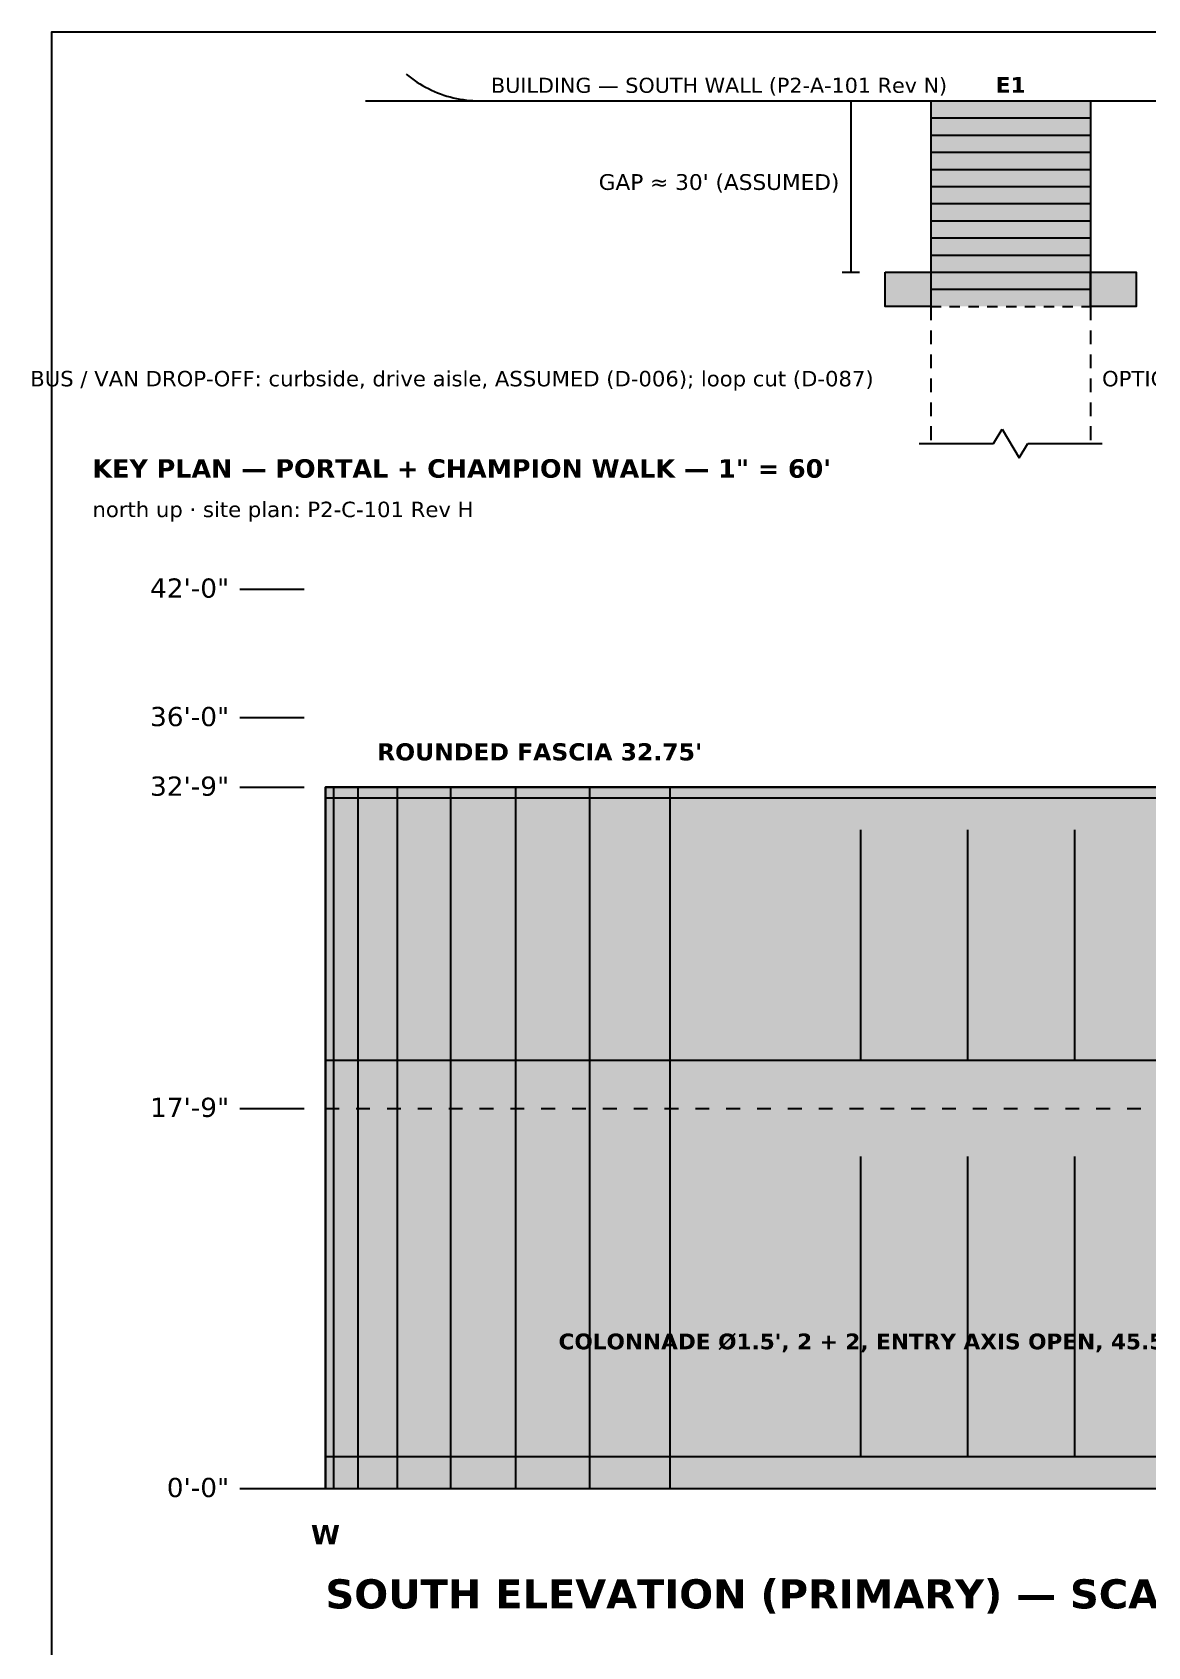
# Model space of a CAD drawing. Header units: inches. Extents: x 0.4 to 16.5, y 0.5 to 10.5.
# Drawn here: x 0.444 to 3.7, y 5.788 to 10.5 of the extents above; entities that cross this region are included whole.
import ezdxf
from ezdxf.enums import TextEntityAlignment as Align

# ---------------------------------------------------------------- set-up
doc = ezdxf.new("R2010")
doc.units = ezdxf.units.IN
doc.header["$MEASUREMENT"] = 0
for name, color, linetype in [('A-ELEV-DATM', 7, 'Continuous'), ('A-ELEV-FACD', 7, 'Continuous'), ('A-ELEV-FILL', 7, 'Continuous'), ('A-ELEV-HIDN', 7, 'Continuous'), ('A-ELEV-IDEN', 7, 'Continuous'), ('A-ELEV-OTLN', 7, 'Continuous'), ('G-ANNO-TTLB', 7, 'Continuous')]:
    doc.layers.add(name, color=color, linetype=linetype)
doc.styles.add('KS-BOLD', font='DejaVuSans-Bold.ttf')
doc.styles.add('KS-REG', font='DejaVuSans.ttf')

msp = doc.modelspace()

# ---------------------------------------------------------------- hatches: boundary and pattern name
at = {"layer": 'A-ELEV-FILL', "true_color": 0xb5654a}
msp.add_hatch(color=7, dxfattribs=at).paths.add_polyline_path([(3.0667, 10.3), (3.5333, 10.3), (3.5333, 9.7), (3.0667, 9.7)])
at = {"layer": 'A-ELEV-FILL', "true_color": 0xe4e4e4}
msp.add_hatch(color=7, dxfattribs=at).paths.add_polyline_path([(1.3, 6.25), (14.425, 6.25), (14.425, 8.2969), (1.3, 8.2969)])
at = {"layer": 'A-ELEV-FILL', "true_color": 0xc9c6be}
msp.add_hatch(color=7, dxfattribs=at).paths.add_polyline_path([(1.3, 6.25), (14.425, 6.25), (14.425, 8.2969), (1.3, 8.2969)])
at = {"layer": 'A-ELEV-FILL', "true_color": 0x918f89}
for points in [[(1.3, 8.1719), (1.324, 8.1719), (1.324, 8.2969), (1.3, 8.2969)], [(1.3, 7.2188), (1.324, 7.2188), (1.324, 7.5), (1.3, 7.5)], [(1.3, 6.25), (1.324, 6.25), (1.324, 6.3438), (1.3, 6.3438)]]:
    msp.add_hatch(color=7, dxfattribs=at).paths.add_polyline_path(points)
at = {"layer": 'A-ELEV-FILL', "true_color": 0x98958f}
for points in [[(1.324, 8.1719), (1.3952, 8.1719), (1.3952, 8.2969), (1.324, 8.2969)], [(1.324, 7.2188), (1.3952, 7.2188), (1.3952, 7.5), (1.324, 7.5)], [(1.324, 6.25), (1.3952, 6.25), (1.3952, 6.3438), (1.324, 6.3438)]]:
    msp.add_hatch(color=7, dxfattribs=at).paths.add_polyline_path(points)
at = {"layer": 'A-ELEV-FILL', "true_color": 0x9f9c96}
for points in [[(1.3952, 8.1719), (1.5107, 8.1719), (1.5107, 8.2969), (1.3952, 8.2969)], [(1.3952, 7.2188), (1.5107, 7.2188), (1.5107, 7.5), (1.3952, 7.5)], [(1.3952, 6.25), (1.5107, 6.25), (1.5107, 6.3438), (1.3952, 6.3438)]]:
    msp.add_hatch(color=7, dxfattribs=at).paths.add_polyline_path(points)
at = {"layer": 'A-ELEV-FILL', "true_color": 0xa6a39d}
for points in [[(1.5107, 8.1719), (1.6661, 8.1719), (1.6661, 8.2969), (1.5107, 8.2969)], [(1.5107, 7.2188), (1.6661, 7.2188), (1.6661, 7.5), (1.5107, 7.5)], [(1.5107, 6.25), (1.6661, 6.25), (1.6661, 6.3438), (1.5107, 6.3438)]]:
    msp.add_hatch(color=7, dxfattribs=at).paths.add_polyline_path(points)
at = {"layer": 'A-ELEV-FILL', "true_color": 0xadaaa3}
for points in [[(1.6661, 8.1719), (1.8555, 8.1719), (1.8555, 8.2969), (1.6661, 8.2969)], [(1.6661, 7.2188), (1.8555, 7.2188), (1.8555, 7.5), (1.6661, 7.5)], [(1.6661, 6.25), (1.8555, 6.25), (1.8555, 6.3438), (1.6661, 6.3438)]]:
    msp.add_hatch(color=7, dxfattribs=at).paths.add_polyline_path(points)
at = {"layer": 'A-ELEV-FILL', "true_color": 0xb4b1aa}
for points in [[(1.8555, 8.1719), (2.0716, 8.1719), (2.0716, 8.2969), (1.8555, 8.2969)], [(1.8555, 7.2188), (2.0716, 7.2188), (2.0716, 7.5), (1.8555, 7.5)], [(1.8555, 6.25), (2.0716, 6.25), (2.0716, 6.3438), (1.8555, 6.3438)]]:
    msp.add_hatch(color=7, dxfattribs=at).paths.add_polyline_path(points)
at = {"layer": 'A-ELEV-FILL', "true_color": 0xbbb8b1}
for points in [[(2.0716, 8.1719), (2.3061, 8.1719), (2.3061, 8.2969), (2.0716, 8.2969)], [(2.0716, 7.2188), (2.3061, 7.2188), (2.3061, 7.5), (2.0716, 7.5)], [(2.0716, 6.25), (2.3061, 6.25), (2.3061, 6.3438), (2.0716, 6.3438)]]:
    msp.add_hatch(color=7, dxfattribs=at).paths.add_polyline_path(points)
at = {"layer": 'A-ELEV-FILL', "true_color": 0xc2bfb7}
for points in [[(2.3061, 8.1719), (2.55, 8.1719), (2.55, 8.2969), (2.3061, 8.2969)], [(2.3061, 7.2188), (2.55, 7.2188), (2.55, 7.5), (2.3061, 7.5)], [(2.3061, 6.25), (2.55, 6.25), (2.55, 6.3438), (2.3061, 6.3438)]]:
    msp.add_hatch(color=7, dxfattribs=at).paths.add_polyline_path(points)
at = {"layer": 'A-ELEV-FILL', "true_color": 0x4f6a7d}
for points in [[(1.3, 7.5), (14.425, 7.5), (14.425, 8.1719), (1.3, 8.1719)], [(1.3, 6.3438), (14.425, 6.3438), (14.425, 7.2188), (1.3, 7.2188)]]:
    msp.add_hatch(color=7, dxfattribs=at).paths.add_polyline_path(points)
at = {"layer": 'A-ELEV-FILL', "true_color": 0x394c5a}
for points in [[(1.3, 7.5), (1.324, 7.5), (1.324, 8.1719), (1.3, 8.1719)], [(1.3, 6.3438), (1.324, 6.3438), (1.324, 7.2188), (1.3, 7.2188)]]:
    msp.add_hatch(color=7, dxfattribs=at).paths.add_polyline_path(points)
at = {"layer": 'A-ELEV-FILL', "true_color": 0x3c505e}
for points in [[(1.324, 7.5), (1.3952, 7.5), (1.3952, 8.1719), (1.324, 8.1719)], [(1.324, 6.3438), (1.3952, 6.3438), (1.3952, 7.2188), (1.324, 7.2188)]]:
    msp.add_hatch(color=7, dxfattribs=at).paths.add_polyline_path(points)
at = {"layer": 'A-ELEV-FILL', "true_color": 0x3e5463}
for points in [[(1.3952, 7.5), (1.5107, 7.5), (1.5107, 8.1719), (1.3952, 8.1719)], [(1.3952, 6.3438), (1.5107, 6.3438), (1.5107, 7.2188), (1.3952, 7.2188)]]:
    msp.add_hatch(color=7, dxfattribs=at).paths.add_polyline_path(points)
at = {"layer": 'A-ELEV-FILL', "true_color": 0x415767}
for points in [[(1.5107, 7.5), (1.6661, 7.5), (1.6661, 8.1719), (1.5107, 8.1719)], [(1.5107, 6.3438), (1.6661, 6.3438), (1.6661, 7.2188), (1.5107, 7.2188)]]:
    msp.add_hatch(color=7, dxfattribs=at).paths.add_polyline_path(points)
at = {"layer": 'A-ELEV-FILL', "true_color": 0x445b6c}
for points in [[(1.6661, 7.5), (1.8555, 7.5), (1.8555, 8.1719), (1.6661, 8.1719)], [(1.6661, 6.3438), (1.8555, 6.3438), (1.8555, 7.2188), (1.6661, 7.2188)]]:
    msp.add_hatch(color=7, dxfattribs=at).paths.add_polyline_path(points)
at = {"layer": 'A-ELEV-FILL', "true_color": 0x475f70}
for points in [[(1.8555, 7.5), (2.0716, 7.5), (2.0716, 8.1719), (1.8555, 8.1719)], [(1.8555, 6.3438), (2.0716, 6.3438), (2.0716, 7.2188), (1.8555, 7.2188)]]:
    msp.add_hatch(color=7, dxfattribs=at).paths.add_polyline_path(points)
at = {"layer": 'A-ELEV-FILL', "true_color": 0x496374}
for points in [[(2.0716, 7.5), (2.3061, 7.5), (2.3061, 8.1719), (2.0716, 8.1719)], [(2.0716, 6.3438), (2.3061, 6.3438), (2.3061, 7.2188), (2.0716, 7.2188)]]:
    msp.add_hatch(color=7, dxfattribs=at).paths.add_polyline_path(points)
at = {"layer": 'A-ELEV-FILL', "true_color": 0x4c6679}
for points in [[(2.3061, 7.5), (2.55, 7.5), (2.55, 8.1719), (2.3061, 8.1719)], [(2.3061, 6.3438), (2.55, 6.3438), (2.55, 7.2188), (2.3061, 7.2188)]]:
    msp.add_hatch(color=7, dxfattribs=at).paths.add_polyline_path(points)
at = {"layer": 'A-ELEV-OTLN', "true_color": 0xd8ccb0}
for points in [[(2.9333, 9.8), (3.0667, 9.8), (3.0667, 9.7), (2.9333, 9.7)], [(3.5333, 9.8), (3.6667, 9.8), (3.6667, 9.7), (3.5333, 9.7)]]:
    msp.add_hatch(color=7, dxfattribs=at).paths.add_polyline_path(points)

# ---------------------------------------------------------------- linework, layer by layer
at = {"layer": 'A-ELEV-DATM'}
for p, q in [((2.8083, 10.3), (2.8583, 10.3)), ((2.8333, 10.3), (2.8333, 9.8)), ((2.8083, 9.8), (2.8583, 9.8)), ((1.05, 8.875), (1.2375, 8.875)), ((1.05, 8.5), (1.2375, 8.5)), ((1.05, 8.2969), (1.2375, 8.2969)), ((1.05, 7.3594), (1.2375, 7.3594)), ((1.05, 6.25), (1.2375, 6.25))]:
    msp.add_line(p, q, dxfattribs=at)
at = {"layer": 'A-ELEV-FACD'}
for p, q in [((1.3, 8.2969), (14.425, 8.2969)), ((1.3, 6.25), (1.3, 8.2969)), ((1.324, 6.25), (1.324, 8.2969)), ((1.3952, 6.25), (1.3952, 8.2969)), ((1.5107, 6.25), (1.5107, 8.2969)), ((1.6661, 6.25), (1.6661, 8.2969)), ((1.8555, 6.25), (1.8555, 8.2969)), ((2.0716, 6.25), (2.0716, 8.2969)), ((2.3061, 6.25), (2.3061, 8.2969)), ((1.3, 8.2656), (14.425, 8.2656)), ((2.8625, 7.5), (2.8625, 8.1719)), ((3.175, 7.5), (3.175, 8.1719)), ((3.4875, 7.5), (3.4875, 8.1719)), ((1.3, 7.5), (14.425, 7.5)), ((2.8625, 6.3438), (2.8625, 7.2188)), ((3.175, 6.3438), (3.175, 7.2188)), ((3.4875, 6.3438), (3.4875, 7.2188)), ((1.3, 6.3438), (14.425, 6.3438))]:
    msp.add_line(p, q, dxfattribs=at)
at = {"layer": 'A-ELEV-FILL'}
for p, q in [((1.4167, 10.3), (4.9167, 10.3)), ((3.0667, 10.25), (3.5333, 10.25)), ((3.0667, 10.2), (3.5333, 10.2)), ((3.0667, 10.15), (3.5333, 10.15)), ((3.0667, 10.1), (3.5333, 10.1)), ((3.0667, 10.05), (3.5333, 10.05)), ((3.0667, 10), (3.5333, 10)), ((3.0667, 9.95), (3.5333, 9.95)), ((3.0667, 9.9), (3.5333, 9.9)), ((3.0667, 9.85), (3.5333, 9.85)), ((3.0667, 9.8), (3.5333, 9.8)), ((3.0667, 9.75), (3.5333, 9.75))]:
    msp.add_line(p, q, dxfattribs=at)
at = {"layer": 'A-ELEV-HIDN'}
for p, q in [((3.0667, 9.8), (3.0967, 9.8)), ((3.1217, 9.8), (3.1517, 9.8)), ((3.1767, 9.8), (3.2067, 9.8)), ((3.2317, 9.8), (3.2617, 9.8)), ((3.2867, 9.8), (3.3167, 9.8)), ((3.3417, 9.8), (3.3717, 9.8)), ((3.3967, 9.8), (3.4267, 9.8)), ((3.4517, 9.8), (3.4817, 9.8)), ((3.5067, 9.8), (3.5333, 9.8)), ((3.0667, 9.7), (3.0667, 9.66)), ((3.0667, 9.7), (3.0967, 9.7)), ((3.1217, 9.7), (3.1517, 9.7)), ((3.1767, 9.7), (3.2067, 9.7)), ((3.2317, 9.7), (3.2617, 9.7)), ((3.2867, 9.7), (3.3167, 9.7)), ((3.3417, 9.7), (3.3717, 9.7)), ((3.3967, 9.7), (3.4267, 9.7)), ((3.4517, 9.7), (3.4817, 9.7)), ((3.5067, 9.7), (3.5333, 9.7)), ((3.5333, 9.7), (3.5333, 9.66)), ((3.0667, 9.63), (3.0667, 9.59)), ((3.5333, 9.63), (3.5333, 9.59)), ((3.0667, 9.56), (3.0667, 9.52)), ((3.5333, 9.56), (3.5333, 9.52)), ((3.0667, 9.49), (3.0667, 9.45)), ((3.5333, 9.49), (3.5333, 9.45)), ((3.0667, 9.42), (3.0667, 9.38)), ((3.5333, 9.42), (3.5333, 9.38)), ((3.0667, 9.35), (3.0667, 9.31)), ((3.5333, 9.35), (3.5333, 9.31)), ((1.3, 7.3594), (1.34, 7.3594)), ((1.39, 7.3594), (1.43, 7.3594)), ((1.48, 7.3594), (1.52, 7.3594)), ((1.57, 7.3594), (1.61, 7.3594)), ((1.66, 7.3594), (1.7, 7.3594)), ((1.75, 7.3594), (1.79, 7.3594)), ((1.84, 7.3594), (1.88, 7.3594)), ((1.93, 7.3594), (1.97, 7.3594)), ((2.02, 7.3594), (2.06, 7.3594)), ((2.11, 7.3594), (2.15, 7.3594)), ((2.2, 7.3594), (2.24, 7.3594)), ((2.29, 7.3594), (2.33, 7.3594)), ((2.38, 7.3594), (2.42, 7.3594)), ((2.47, 7.3594), (2.51, 7.3594)), ((2.56, 7.3594), (2.6, 7.3594)), ((2.65, 7.3594), (2.69, 7.3594)), ((2.74, 7.3594), (2.78, 7.3594)), ((2.83, 7.3594), (2.87, 7.3594)), ((2.92, 7.3594), (2.96, 7.3594)), ((3.01, 7.3594), (3.05, 7.3594)), ((3.1, 7.3594), (3.14, 7.3594)), ((3.19, 7.3594), (3.23, 7.3594)), ((3.28, 7.3594), (3.32, 7.3594)), ((3.37, 7.3594), (3.41, 7.3594)), ((3.46, 7.3594), (3.5, 7.3594)), ((3.55, 7.3594), (3.59, 7.3594)), ((3.64, 7.3594), (3.68, 7.3594))]:
    msp.add_line(p, q, dxfattribs=at)
at = {"layer": 'A-ELEV-OTLN'}
for p, q in [((1.5357, 10.378), (1.5433, 10.3719)), ((1.5433, 10.3719), (1.5509, 10.366)), ((1.5509, 10.366), (1.5588, 10.3603)), ((1.5588, 10.3603), (1.5668, 10.3548)), ((1.5668, 10.3548), (1.575, 10.3496)), ((1.575, 10.3496), (1.5833, 10.3447)), ((1.5833, 10.3447), (1.5918, 10.3399)), ((1.5918, 10.3399), (1.6004, 10.3355)), ((1.6004, 10.3355), (1.6091, 10.3312)), ((1.6091, 10.3312), (1.618, 10.3273)), ((1.618, 10.3273), (1.6269, 10.3236)), ((1.6269, 10.3236), (1.636, 10.3201)), ((1.636, 10.3201), (1.6452, 10.3169)), ((1.6452, 10.3169), (1.6544, 10.314)), ((1.6544, 10.314), (1.6637, 10.3114)), ((1.6637, 10.3114), (1.6731, 10.309)), ((1.6731, 10.309), (1.6826, 10.3069)), ((1.6826, 10.3069), (1.6921, 10.3051)), ((1.6921, 10.3051), (1.7017, 10.3035)), ((1.7017, 10.3035), (1.7113, 10.3023)), ((1.7113, 10.3023), (1.7209, 10.3013)), ((1.7209, 10.3013), (1.7306, 10.3006)), ((1.7306, 10.3006), (1.7403, 10.3001)), ((1.7403, 10.3001), (1.75, 10.3)), ((1.75, 10.3), (4.5833, 10.3)), ((3.0667, 10.3), (3.0667, 9.7)), ((3.5333, 10.3), (3.5333, 9.7)), ((3.25, 9.3), (3.275, 9.3417)), ((3.275, 9.3417), (3.325, 9.2583)), ((3.0333, 9.3), (3.25, 9.3)), ((3.325, 9.2583), (3.35, 9.3)), ((3.35, 9.3), (3.5667, 9.3)), ((1.175, 6.25), (16.425, 6.25))]:
    msp.add_line(p, q, dxfattribs=at)
for points in [[(2.9333, 9.8), (3.0667, 9.8), (3.0667, 9.7), (2.9333, 9.7)], [(3.5333, 9.8), (3.6667, 9.8), (3.6667, 9.7), (3.5333, 9.7)], [(1.3, 6.25), (14.425, 6.25), (14.425, 8.2969), (1.3, 8.2969)]]:
    msp.add_lwpolyline(points, close=True, dxfattribs=at)
at = {"layer": 'G-ANNO-TTLB'}
msp.add_lwpolyline([(0.5, 0.5), (16.5, 0.5), (16.5, 10.5), (0.5, 10.5)], close=True, dxfattribs=at)

# ---------------------------------------------------------------- texts
at = {"layer": 'A-ELEV-DATM', "style": 'KS-REG'}
for s, height, p in [("GAP ≈ 30' (ASSUMED)", 0.046, (2.8, 10.04)), ('42\'-0"', 0.056, (1.0188, 8.85)), ('36\'-0"', 0.056, (1.0188, 8.475)), ('32\'-9"', 0.056, (1.0188, 8.2719)), ('17\'-9"', 0.056, (1.0188, 7.3344)), ('0\'-0"', 0.056, (1.0188, 6.225))]:
    msp.add_text(s, height=height, dxfattribs=at).set_placement(p, align=Align.RIGHT)
at = {"layer": 'A-ELEV-IDEN'}
for s, height, style, p in [('BUILDING — SOUTH WALL (P2-A-101 Rev N)', 0.044, 'KS-REG', (1.7833, 10.3233)), ('OPTION: extend the walk to parking later', 0.045, 'KS-REG', (3.5667, 9.4667)), ('KEY PLAN — PORTAL + CHAMPION WALK — 1" = 60\'', 0.054, 'KS-BOLD', (0.62, 9.2)), ('north up · site plan: P2-C-101 Rev H', 0.045, 'KS-REG', (0.62, 9.085)), ('SOUTH ELEVATION (PRIMARY) — SCALE 1/16" = 1\'-0"', 0.085, 'KS-BOLD', (1.3, 5.9))]:
    msp.add_text(s, height=height, dxfattribs=dict(at, style=style)).set_placement(p)
at = {"layer": 'A-ELEV-IDEN', "style": 'KS-BOLD'}
for s, height, p in [('E1', 0.046, (3.3, 10.3233)), ("ROUNDED FASCIA 32.75'", 0.05, (1.925, 8.375)), ('W', 0.056, (1.3, 6.0875))]:
    msp.add_text(s, height=height, dxfattribs=at).set_placement(p, align=Align.CENTER)
at = {"layer": 'A-ELEV-IDEN'}
for s, height, style, p in [('BUS / VAN DROP-OFF: curbside, drive aisle, ASSUMED (D-006); loop cut (D-087)', 0.045, 'KS-REG', (2.9, 9.4667)), ("COLONNADE Ø1.5', 2 + 2, ENTRY AXIS OPEN, 45.5' CENTRE BAY / 14.5' SIDES + 12' CANOPY (D-090, ASSUMED)", 0.046, 'KS-BOLD', (5.9094, 6.6562))]:
    msp.add_text(s, height=height, dxfattribs=dict(at, style=style)).set_placement(p, align=Align.RIGHT)

doc.saveas('drawing.dxf')
